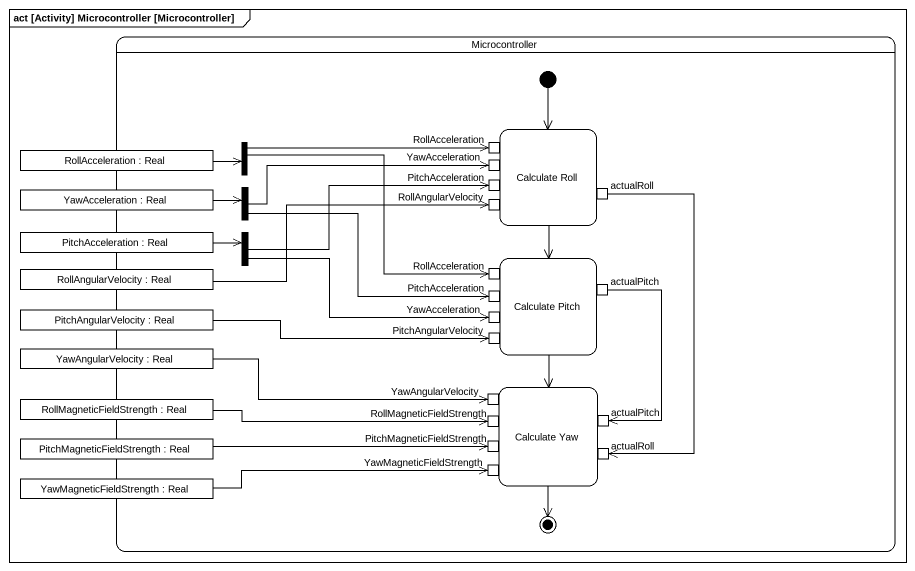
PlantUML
@startuml
mainframe act [Activity] Microcontroller [Microcontroller]
hide empty description
state Microcontroller {
  state "Calculate Roll" as Calculate_Roll {
    state "RollAcceleration" as RollAcceleration_2 <<inputPin>>
    state YawAcceleration <<inputPin>>
    state PitchAcceleration <<inputPin>>
    state RollAngularVelocity <<inputPin>>
    state actualRoll <<outputPin>>
  }
  state "RollAcceleration : Real" as RollAcceleration <<object>>
  state fork1 <<fork>>
  state "YawAcceleration : Real" as YawAcceleration_2 <<object>>
  state fork2 <<fork>>
  state "PitchAcceleration : Real" as PitchAcceleration_2 <<object>>
  state fork3 <<fork>>
  state "Calculate Pitch" as Calculate_Pitch {
    state "RollAcceleration" as RollAcceleration_3 <<inputPin>>
    state "PitchAcceleration" as PitchAcceleration_3 <<inputPin>>
    state actualPitch <<outputPin>>
    state "YawAcceleration" as YawAcceleration_3 <<inputPin>>
    state "PitchAngularVelocity" as PitchAngularVelocity_2 <<inputPin>>
  }
  state "RollAngularVelocity : Real" as RollAngularVelocity_2 <<object>>
  state "PitchAngularVelocity : Real" as PitchAngularVelocity <<object>>
  state "YawAngularVelocity : Real" as YawAngularVelocity <<object>>
  state "RollMagneticFieldStrength : Real" as RollMagneticFieldStrength <<object>>
  state "Calculate Yaw" as Calculate_Yaw {
    state "YawAngularVelocity" as YawAngularVelocity_2 <<inputPin>>
    state "RollMagneticFieldStrength" as RollMagneticFieldStrength_2 <<inputPin>>
    state "actualPitch" as actualPitch_2 <<inputPin>>
    state "PitchMagneticFieldStrength" as PitchMagneticFieldStrength_2 <<inputPin>>
    state YawMagneticFieldStrength <<inputPin>>
    state "actualRoll" as actualRoll_2 <<inputPin>>
  }
  state "PitchMagneticFieldStrength : Real" as PitchMagneticFieldStrength <<object>>
  state "YawMagneticFieldStrength : Real" as YawMagneticFieldStrength_2 <<object>>
  [*] --> Calculate_Roll
  Calculate_Yaw --> [*]
}
Calculate_Roll --> Calculate_Pitch
RollAcceleration -right-> fork1
fork1 -right-> RollAcceleration_2
fork1 -right-> RollAcceleration_3
YawAcceleration_2 -right-> fork2
fork2 -right-> YawAcceleration
fork2 -right-> PitchAcceleration_3
actualRoll --> actualRoll_2
PitchAcceleration_2 -right-> fork3
fork3 -right-> PitchAcceleration
fork3 -right-> YawAcceleration_3
Calculate_Pitch --> Calculate_Yaw
RollAngularVelocity_2 -right-> RollAngularVelocity
actualPitch --> actualPitch_2
PitchAngularVelocity -right-> PitchAngularVelocity_2
YawAngularVelocity -right-> YawAngularVelocity_2
RollMagneticFieldStrength -right-> RollMagneticFieldStrength_2
PitchMagneticFieldStrength -right-> PitchMagneticFieldStrength_2
YawMagneticFieldStrength_2 -right-> YawMagneticFieldStrength
@enduml
